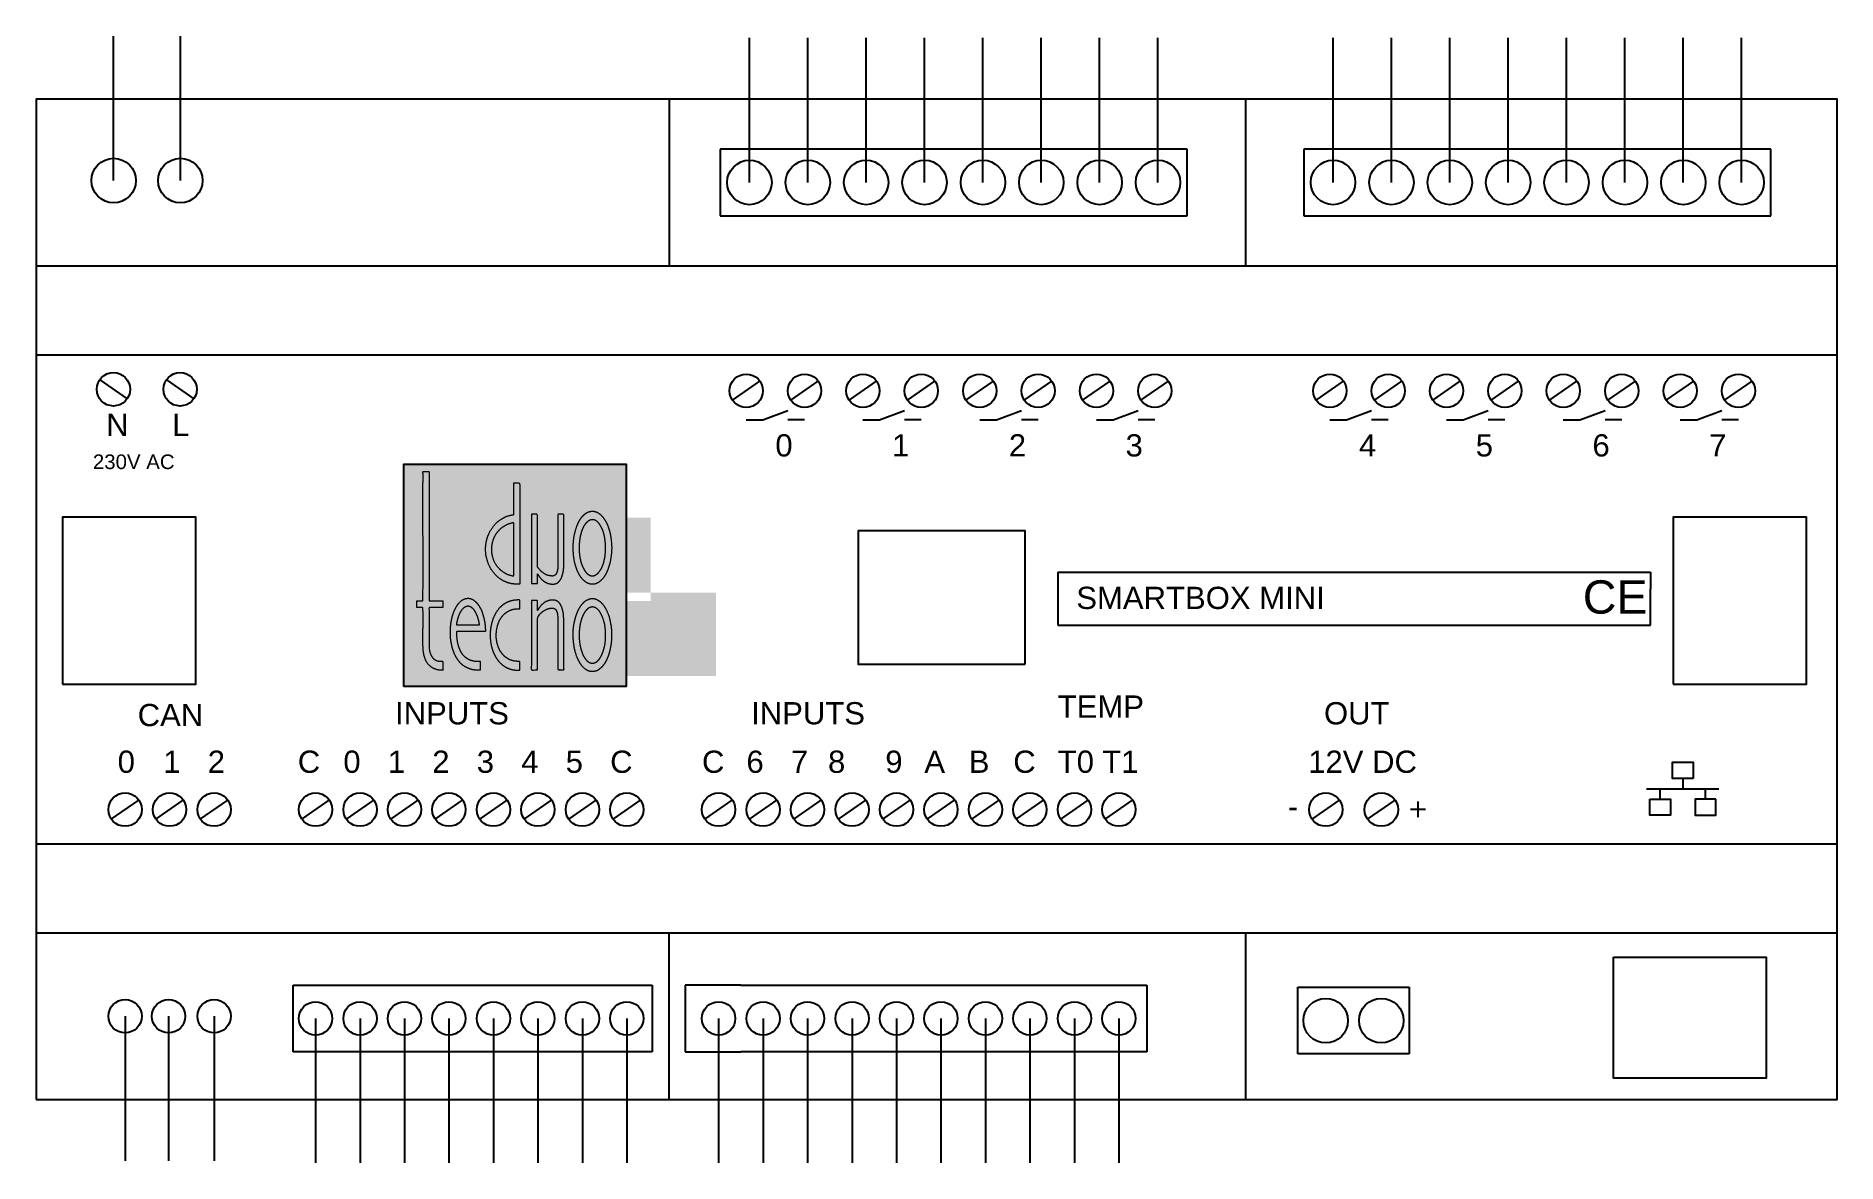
# Model space of a CAD drawing. Header units: centimetres. Extents: x 220.2 to 236.4, y 37 to 47.1.
import ezdxf

# ---------------------------------------------------------------- set-up
doc = ezdxf.new("R2010")
doc.units = ezdxf.units.CM
doc.layers.get('0').update_dxf_attribs({"lineweight": 25})
doc.layers.add('Layer 1', color=7, linetype='Continuous', lineweight=25)
doc.styles.add('Arial', font='arial.ttf')

# ---------------------------------------------------------------- blocks, each defined once
blk = doc.blocks.new('block 2')
at = {"layer": 'Layer 1', "linetype": 'Continuous', "lineweight": 0, "true_color": 0xcccccb}
for points in [[(610.1, -299.1), (610.1, -313), (610.1, -323.3), (610.1, -333.7), (610.1, -344.1), (610.1, -354.5), (610.1, -364.9), (610.1, -375.2), (610.1, -385.6), (610.1, -396), (610.1, -409.8), (611.6, -409.8), (612.7, -409.8), (613.8, -409.8), (614.9, -409.8), (616.1, -409.8), (617.2, -409.8), (618.3, -409.8), (619.4, -409.8), (620.5, -409.8), (622, -409.8), (622, -415.5), (620.5, -415.5), (619.4, -415.5), (618.3, -415.5), (617.2, -415.5), (616.1, -415.5), (614.9, -415.5), (613.8, -415.5), (612.7, -415.5), (611.6, -415.5), (610.1, -415.5), (610.1, -419.5), (610.1, -422.5), (610.1, -425.5), (610.1, -428.5), (610.1, -431.5), (610.1, -434.5), (610.1, -437.5), (610.1, -440.5), (610.1, -443.5), (610.1, -447.5), (610.1, -448.4), (610.2, -449.5), (610.3, -450.6), (610.4, -451.7), (610.7, -452.7), (610.9, -453.8), (611.3, -454.8), (611.6, -455.8), (612.1, -456.8), (612.6, -457.6), (612.8, -458), (613.3, -458.5), (613.8, -459), (614.2, -459.4), (614.8, -459.8), (615.3, -460.1), (615.9, -460.5), (616.5, -460.8), (617.1, -461), (617.6, -461.2), (618.1, -461.3), (618.5, -461.4), (618.9, -461.4), (619.3, -461.4), (619.7, -461.5), (620.1, -461.5), (620.5, -461.5), (620.9, -461.5), (621.3, -461.5), (621.9, -461.5), (621.9, -462.4), (621.9, -463.2), (621.9, -463.9), (621.9, -464.6), (621.9, -465.3), (621.9, -466.1), (621.9, -466.8), (621.9, -467.5), (621.9, -468.2), (621.9, -469.2), (621.2, -469.2), (619.9, -469.1), (618.7, -468.9), (617.5, -468.7), (616.3, -468.4), (615.1, -467.9), (614, -467.5), (612.9, -466.9), (611.8, -466.3), (611.3, -465.8), (610.6, -465.2), (609.9, -464.4), (609.2, -463.5), (608.6, -462.6), (608, -461.7), (607.4, -460.7), (607, -459.7), (606.5, -458.7), (606.2, -457.7), (605.9, -456.8), (605.7, -455.9), (605.5, -454.8), (605.3, -453.6), (605.2, -452.5), (605.1, -451.3), (605, -450.1), (605, -449), (604.9, -447.8), (604.9, -446.6), (604.9, -445.7), (604.9, -441.9), (604.9, -439.1), (604.9, -436.3), (604.9, -433.4), (604.9, -430.6), (604.9, -427.8), (604.9, -424.9), (604.9, -422.1), (604.9, -419.3), (604.9, -415.5), (599.8, -415.5), (599.8, -409.8), (600.4, -409.8), (600.9, -409.8), (601.4, -409.8), (601.9, -409.8), (602.4, -409.8), (602.9, -409.8), (603.3, -409.8), (603.8, -409.8), (604.3, -409.8), (604.9, -409.8), (604.9, -398), (604.9, -389.1), (604.9, -380.3), (604.9, -371.4), (604.9, -362.5), (604.9, -353.6), (604.9, -344.8), (604.9, -335.9), (604.9, -327), (604.9, -315.2), (604.9, -313.2), (604.9, -311.7), (604.9, -310.3), (604.9, -309), (604.9, -307.6), (604.9, -306.3), (604.9, -305), (604.9, -303.7), (604.9, -302.5), (604.9, -301.4), (604.9, -300.4), (604.9, -299.6), (604.9, -299.1), (604.9, -298.6), (604.9, -298.4), (604.9, -298.3), (604.9, -298.5), (604.9, -298.7), (604.9, -298.8), (604.9, -298.9), (604.9, -299.1), (604.9, -299.1), (604.9, -299.2), (604.8, -299.2), (604.8, -299.2), (604.7, -299.1), (604.7, -299.1), (604.8, -299.1), (605, -299.1), (605.1, -299), (605.4, -299), (605.7, -299), (606, -299), (606.4, -299), (606.8, -299.1), (607.2, -299.1), (607.6, -299.1), (608.1, -299.1), (608.5, -299.1), (608.9, -299.1), (609.4, -299.1), (610, -299.1)], [(682.6, -308.9), (682.6, -311.2), (682.6, -314), (682.6, -316.9), (682.6, -319.7), (682.6, -322.5), (682.6, -325.4), (682.6, -328.2), (682.6, -331), (682.6, -333.9), (682.6, -336.1), (681.8, -336.2), (680.4, -336.5), (679, -336.8), (677.7, -337.2), (676.4, -337.7), (675.1, -338.2), (673.8, -338.8), (672.6, -339.5), (671.3, -340.2), (670.7, -340.7), (669.9, -341.2), (668.3, -342.7), (666.9, -344.2), (665.5, -345.8), (664.2, -347.4), (663.1, -349.1), (662.1, -350.9), (661.1, -352.8), (660.3, -354.8), (660, -355.6), (659.7, -356.6), (659.3, -358.4), (659, -360.1), (658.8, -361.8), (658.6, -363.4), (658.5, -365.1), (658.5, -366.7), (658.6, -368.3), (658.7, -369.8), (658.9, -371.4), (659.3, -372.9), (659.7, -374.5), (660.1, -376), (660.7, -377.6), (661.4, -379.2), (662.1, -380.8), (663, -382.4), (663.5, -383.3), (664.1, -384.1), (664.5, -384.6), (665, -385.2), (665.5, -385.9), (666, -386.5), (666.6, -387.1), (667.2, -387.8), (667.8, -388.5), (668.5, -389.2), (669.2, -389.9), (670.1, -390.6), (671.1, -391.2), (672.2, -391.9), (673.4, -392.5), (674.7, -393.2), (676.1, -393.8), (677.7, -394.4), (678.7, -394.7), (679.4, -394.9), (680.3, -395), (681.3, -395.2), (682.2, -395.3), (683.2, -395.4), (684.1, -395.4), (685.1, -395.4), (686, -395.4), (687, -395.4), (687.7, -395.4), (687.7, -388.2), (687.7, -379.2), (687.7, -370.2), (687.7, -361.2), (687.7, -352.2), (687.7, -343.2), (687.7, -334.2), (687.7, -325.2), (687.7, -316.2), (687.7, -309), (687.3, -308.9), (686.8, -308.9), (686.2, -308.9), (685.7, -308.9), (685.2, -308.9), (684.6, -308.9), (684.1, -308.9), (683.6, -308.9), (683, -308.9)], [(697.8, -335.8), (702.8, -335.8), (702.8, -339.5), (702.8, -344.1), (702.8, -348.8), (702.8, -353.4), (702.8, -358), (702.8, -362.6), (702.8, -367.2), (702.8, -371.9), (702.8, -376.5), (702.8, -380.2), (702.8, -380.4), (702.9, -380.6), (703, -380.8), (703.1, -381), (703.2, -381.2), (703.3, -381.4), (703.4, -381.6), (703.6, -381.8), (703.7, -382), (703.8, -382.1), (704.2, -382.6), (704.5, -382.9), (704.8, -383.3), (705.2, -383.7), (705.5, -384), (705.9, -384.4), (706.3, -384.8), (706.7, -385.2), (707.2, -385.6), (707.7, -386.1), (708.3, -386.4), (708.9, -386.8), (709.6, -387.2), (710.4, -387.5), (711.3, -387.8), (712.3, -388.1), (713.3, -388.4), (713.9, -388.4), (714.2, -388.5), (714.6, -388.5), (715, -388.5), (715.4, -388.5), (715.7, -388.5), (716.1, -388.5), (716.5, -388.4), (716.9, -388.3), (717.2, -388.2), (717.5, -388), (717.8, -387.9), (718.1, -387.5), (718.4, -387.2), (718.6, -386.9), (718.8, -386.5), (719, -386.2), (719.2, -385.8), (719.4, -385.4), (719.5, -385), (719.6, -384.7), (719.8, -384.1), (719.9, -383.5), (720, -382.8), (720, -382.2), (720.1, -381.6), (720.1, -381.1), (720.2, -380.6), (720.2, -380.1), (720.2, -379.7), (720.2, -379.3), (720.2, -378.8), (720.2, -378.4), (720.2, -378), (720.2, -377.6), (720.2, -377.1), (720.2, -376.7), (720.2, -376.3), (720.2, -375.7), (720.2, -372.4), (720.2, -368.2), (720.2, -364.1), (720.2, -359.9), (720.2, -355.8), (720.2, -351.6), (720.2, -347.5), (720.2, -343.3), (720.2, -339.2), (720.2, -335.8), (720.6, -335.8), (721.1, -335.8), (721.7, -335.8), (722.2, -335.8), (722.7, -335.8), (723.2, -335.8), (723.8, -335.8), (724.3, -335.8), (724.8, -335.8), (725.3, -335.8), (725.3, -339.3), (725.3, -343.6), (725.3, -347.9), (725.3, -352.3), (725.3, -356.6), (725.3, -360.9), (725.3, -365.2), (725.3, -369.6), (725.3, -373.9), (725.3, -377.3), (725.3, -378.1), (725.3, -379.4), (725.2, -380.7), (725.1, -382), (725, -383.3), (724.8, -384.6), (724.6, -385.8), (724.3, -387.1), (724, -388.4), (723.7, -389.1), (723.6, -389.5), (723.3, -390.2), (722.9, -390.9), (722.5, -391.6), (722, -392.3), (721.5, -392.9), (721, -393.5), (720.4, -394), (719.8, -394.5), (719.3, -394.7), (719, -394.9), (718.7, -395), (718.4, -395.1), (718.1, -395.2), (717.7, -395.2), (717.4, -395.3), (717, -395.4), (716.7, -395.4), (716.3, -395.5), (715.9, -395.5), (715.4, -395.5), (714.9, -395.5), (714.4, -395.4), (713.9, -395.3), (713.3, -395.2), (712.7, -395.1), (712, -394.9), (711.6, -394.8), (711, -394.5), (710.6, -394.3), (710.2, -394.1), (709.7, -393.8), (709.3, -393.6), (708.8, -393.3), (708.3, -393), (707.9, -392.6), (707.4, -392.3), (706.9, -391.9), (706.4, -391.4), (705.8, -390.8), (705.3, -390.2), (704.8, -389.6), (704.2, -388.8), (703.7, -388), (703.1, -387.1), (702.9, -386.6), (702.8, -387.3), (702.8, -388.2), (702.8, -389), (702.8, -389.9), (702.8, -390.8), (702.8, -391.6), (702.8, -392.5), (702.8, -393.4), (702.8, -394.3), (702.8, -395), (702.4, -395), (701.9, -395), (701.4, -395), (700.8, -395), (700.3, -395), (699.8, -395), (699.2, -395), (698.7, -395), (698.2, -395), (697.7, -395), (697.7, -390), (697.7, -386.4), (697.7, -382.9), (697.7, -379.6), (697.7, -376.5), (697.7, -373.5), (697.7, -370.7), (697.7, -368.1), (697.7, -365.7), (697.7, -363.2), (697.7, -360.7), (697.7, -358.2), (697.7, -355.5), (697.7, -352.8), (697.7, -350), (697.7, -347.2), (697.7, -344.2), (697.7, -341.5), (697.8, -339.2), (697.8, -337.3), (697.8, -335.8), (697.8, -334.8), (697.8, -334.2), (697.8, -334.1), (697.8, -334.4), (697.8, -334.9), (697.8, -335.3), (697.8, -335.6), (697.8, -335.8), (697.8, -336), (697.8, -336.1), (697.8, -336.1), (697.8, -336.1), (697.8, -336), (697.8, -335.9), (697.8, -335.9), (697.8, -335.8), (697.8, -335.8), (697.8, -335.8), (697.8, -335.8)], [(765.2, -353.3), (764.9, -352.2), (764.6, -350.9), (764.2, -349.6), (763.8, -348.3), (763.4, -347), (762.9, -345.8), (762.4, -344.5), (761.9, -343.3), (761.3, -342), (760.7, -341.1), (760.4, -340.6), (759.9, -339.7), (759.2, -338.8), (758.6, -338), (757.8, -337.2), (757.1, -336.5), (756.3, -335.8), (755.5, -335.1), (754.6, -334.5), (754.1, -334.2), (753.6, -334), (753, -333.8), (752.4, -333.6), (751.8, -333.4), (751.2, -333.3), (750.6, -333.2), (750, -333.2), (749.4, -333.2), (748.7, -333.2), (748.2, -333.3), (747.8, -333.3), (747, -333.6), (746.3, -333.9), (745.6, -334.2), (744.9, -334.6), (744.3, -335), (743.6, -335.4), (743, -335.9), (742.4, -336.4), (742.1, -336.7), (741.5, -337.3), (740.9, -338.1), (740.3, -338.9), (739.8, -339.7), (739.2, -340.5), (738.7, -341.4), (738.2, -342.2), (737.8, -343.1), (737.3, -344), (737, -344.7), (736.5, -345.8), (736.2, -346.7), (735.9, -347.6), (735.6, -348.6), (735.4, -349.6), (735.1, -350.6), (734.8, -351.7), (734.5, -352.8), (734.2, -354), (734, -355.3), (733.8, -356.6), (733.6, -358.1), (733.5, -359.7), (733.4, -361.4), (733.3, -363.3), (733.3, -365.2), (733.4, -367.3), (733.5, -368.5), (733.5, -369.7), (733.7, -371.3), (734, -372.8), (734.2, -374.4), (734.5, -375.9), (734.9, -377.5), (735.3, -379), (735.7, -380.5), (736.2, -382), (736.6, -383.2), (736.9, -383.9), (737.4, -384.9), (737.8, -385.8), (738.3, -386.7), (738.8, -387.6), (739.4, -388.5), (740, -389.4), (740.6, -390.3), (741.2, -391.1), (741.8, -391.7), (742.1, -392.1), (742.7, -392.6), (743.3, -393.1), (744, -393.6), (744.7, -394.1), (745.4, -394.5), (746.1, -394.8), (746.9, -395.1), (747.7, -395.4), (748.1, -395.5), (748.6, -395.6), (749.4, -395.6), (750.2, -395.6), (750.9, -395.5), (751.7, -395.4), (752.4, -395.2), (753.1, -395), (753.9, -394.7), (754.6, -394.3), (754.9, -394.1), (755.4, -393.8), (756.1, -393.2), (756.8, -392.6), (757.5, -391.9), (758.1, -391.3), (758.7, -390.6), (759.3, -389.9), (759.8, -389.1), (760.3, -388.3), (760.6, -387.9), (761.2, -387), (761.7, -385.8), (762.2, -384.6), (762.7, -383.5), (763.2, -382.3), (763.6, -381), (764.1, -379.8), (764.4, -378.6), (764.8, -377.3), (765, -376.3), (765.3, -374.9), (765.6, -372.4), (765.9, -369.8), (766.1, -367.3), (766.1, -364.8), (766.1, -362.3), (766, -359.8), (765.8, -357.2), (765.4, -354.7)], [(641.8, -458.4), (641.2, -458), (640.3, -457.2), (639.5, -456.3), (638.7, -455.4), (638, -454.4), (637.4, -453.4), (636.8, -452.4), (636.2, -451.3), (635.8, -450.2), (635.5, -449.6), (635.2, -448.8), (634.9, -447.3), (634.5, -445.9), (634.2, -444.4), (634, -442.9), (633.8, -441.4), (633.6, -439.9), (633.5, -438.4), (633.5, -436.9), (633.5, -436.1), (635.6, -436.1), (638.2, -436.1), (640.7, -436.1), (643.3, -436.1), (645.9, -436.1), (648.5, -436.1), (651.1, -436.1), (653.7, -436.1), (656.3, -436.1), (658.3, -436.1), (658.3, -434.8), (658.2, -433.3), (658.1, -431.7), (657.9, -430.2), (657.7, -428.6), (657.5, -427.1), (657.2, -425.6), (656.9, -424.1), (656.5, -422.6), (656.1, -421.4), (655.9, -420.6), (655.4, -419.4), (654.9, -418.2), (654.4, -417), (653.7, -415.8), (653.1, -414.7), (652.4, -413.6), (651.6, -412.5), (650.8, -411.4), (650.3, -410.9), (650, -410.5), (649.3, -410), (648.7, -409.5), (648, -409), (647.3, -408.7), (646.5, -408.3), (645.8, -408), (645, -407.8), (644.2, -407.6), (643.7, -407.6), (643.3, -407.6), (642.6, -407.7), (641.8, -407.8), (641.1, -408), (640.5, -408.2), (639.8, -408.5), (639.1, -408.8), (638.5, -409.2), (637.9, -409.6), (637.6, -409.8), (637.1, -410.3), (636.5, -410.8), (636, -411.4), (635.4, -412.1), (634.9, -412.7), (634.5, -413.3), (634, -414), (633.6, -414.7), (633.1, -415.4), (632.9, -415.9), (632.4, -416.9), (631.9, -418), (631.4, -419.2), (631, -420.4), (630.6, -421.6), (630.2, -422.8), (629.9, -424.1), (629.6, -425.3), (629.3, -426.5), (629.1, -427.5), (628.9, -428.7), (628.8, -430.1), (628.6, -431.5), (628.5, -433), (628.5, -434.4), (628.4, -435.8), (628.4, -437.3), (628.4, -438.7), (628.4, -440.2), (628.5, -441.3), (628.6, -442.2), (628.7, -442.9), (628.8, -443.7), (628.9, -444.4), (629, -445.2), (629.2, -446), (629.3, -446.9), (629.4, -447.7), (629.6, -448.6), (629.8, -449.6), (630.1, -450.6), (630.4, -451.7), (630.9, -452.8), (631.4, -454), (631.9, -455.3), (632.6, -456.7), (633.3, -458.1), (633.8, -458.9), (634.2, -459.5), (634.9, -460.5), (635.7, -461.5), (636.6, -462.5), (637.5, -463.4), (638.4, -464.2), (639.4, -465), (640.5, -465.8), (641.6, -466.5), (642.2, -466.8), (642.9, -467.2), (644.1, -467.6), (645.4, -468), (646.6, -468.4), (647.9, -468.6), (649.2, -468.9), (650.5, -469), (651.8, -469.1), (653.1, -469.1), (653.8, -469.1), (653.8, -468.4), (653.8, -467.6), (653.8, -466.9), (653.8, -466.1), (653.8, -465.3), (653.8, -464.5), (653.8, -463.7), (653.8, -462.9), (653.8, -462.1), (653.8, -461.5), (653.2, -461.5), (652.7, -461.5), (652.2, -461.5), (651.7, -461.5), (651.1, -461.5), (650.5, -461.5), (649.9, -461.4), (649.3, -461.4), (648.7, -461.3), (648, -461.2), (647.3, -461.1), (646.6, -460.9), (645.8, -460.6), (645, -460.2), (644.1, -459.8), (643.2, -459.4), (642.3, -458.8)], [(673.9, -412.8), (674.5, -412.4), (675, -412.1), (675.5, -411.8), (676.1, -411.6), (676.6, -411.3), (677.2, -411), (677.8, -410.7), (678.5, -410.4), (679.1, -410.1), (679.9, -409.9), (680.7, -409.6), (681.5, -409.5), (682.5, -409.3), (683.5, -409.2), (684.6, -409.1), (685.8, -409.1), (687.1, -409.1), (687.8, -409.1), (687.8, -409.7), (687.8, -410.5), (687.8, -411.3), (687.8, -412.1), (687.8, -412.9), (687.8, -413.7), (687.8, -414.5), (687.8, -415.3), (687.8, -416), (687.8, -416.7), (687.2, -416.6), (686.1, -416.6), (685, -416.7), (684, -416.8), (682.9, -417), (681.9, -417.2), (680.9, -417.4), (679.9, -417.8), (678.9, -418.1), (678.3, -418.4), (677.8, -418.7), (677.4, -419), (676.9, -419.2), (676.5, -419.5), (676.1, -419.8), (675.7, -420.2), (675.2, -420.5), (674.7, -420.9), (674.3, -421.3), (673.8, -421.7), (673.3, -422.2), (672.8, -422.8), (672.3, -423.4), (671.8, -424.1), (671.3, -424.9), (670.8, -425.8), (670.3, -426.7), (670.1, -427.2), (669.7, -428.1), (669.4, -428.8), (669.2, -429.5), (668.9, -430.2), (668.7, -431), (668.5, -431.9), (668.3, -432.7), (668, -433.6), (667.8, -434.5), (667.6, -435.5), (667.5, -436.6), (667.5, -437.8), (667.5, -439), (667.5, -440.3), (667.7, -441.8), (667.8, -443.3), (668.1, -444.9), (668.3, -445.8), (668.5, -446.6), (668.9, -447.9), (669.4, -449.3), (670, -450.5), (670.6, -451.8), (671.3, -453), (672, -454.1), (672.9, -455.3), (673.7, -456.4), (674.3, -456.9), (674.7, -457.3), (675.6, -457.9), (676.4, -458.5), (677.2, -459.1), (678.1, -459.6), (679, -460), (680, -460.4), (680.9, -460.7), (681.9, -461), (682.5, -461.2), (682.9, -461.3), (683.5, -461.3), (684, -461.4), (684.6, -461.4), (685.1, -461.5), (685.7, -461.5), (686.2, -461.5), (686.8, -461.5), (687.3, -461.5), (687.8, -461.5), (687.8, -469), (687, -469.1), (685.6, -469.1), (684.2, -469), (682.8, -468.8), (681.5, -468.5), (680.1, -468.2), (678.8, -467.8), (677.5, -467.3), (676.3, -466.8), (675.6, -466.4), (674.9, -466), (673.8, -465.2), (672.8, -464.5), (671.9, -463.7), (671, -462.9), (670.3, -462.1), (669.6, -461.3), (668.9, -460.5), (668.4, -459.8), (667.8, -459), (667.4, -458.1), (666.9, -457.3), (666.4, -456.5), (666, -455.7), (665.6, -454.8), (665.2, -454), (664.8, -453.1), (664.6, -452.4), (664.3, -451.4), (663.9, -450.2), (663.6, -449), (663.3, -447.7), (663.1, -446.5), (662.9, -445.2), (662.7, -444), (662.6, -442.7), (662.4, -441.5), (662.4, -440.2), (662.3, -438.8), (662.4, -437.4), (662.5, -435.9), (662.7, -434.4), (662.9, -432.8), (663.2, -431.1), (663.5, -429.4), (663.8, -428.4), (664, -427.7), (664.4, -426.4), (664.8, -425.2), (665.2, -424.1), (665.7, -423), (666.1, -422.1), (666.5, -421.2), (667, -420.4), (667.4, -419.8), (667.9, -419.1), (668.3, -418.5), (668.7, -418), (669.1, -417.5), (669.4, -417.1), (669.7, -416.7), (670, -416.3), (670.3, -416), (670.6, -415.7), (670.9, -415.4), (671.2, -415.1), (671.5, -414.8), (671.9, -414.4), (672.3, -414.1), (672.7, -413.8), (673.2, -413.4), (673.6, -413.1), (673.9, -412.8), (674.2, -412.6), (674.4, -412.5), (674.5, -412.4), (674.5, -412.4), (674.5, -412.4), (674.3, -412.5), (674.2, -412.6), (674.1, -412.7), (674, -412.8), (673.9, -412.8), (673.9, -412.9), (673.8, -412.9), (673.8, -412.9), (673.9, -412.9), (673.9, -412.9), (673.9, -412.8), (673.9, -412.8), (673.9, -412.8), (673.9, -412.8), (673.9, -412.8), (673.9, -412.8)], [(709.8, -410.6), (710.2, -410.4), (711.1, -410), (711.9, -409.7), (712.8, -409.5), (713.7, -409.3), (714.6, -409.2), (715.5, -409.1), (716.4, -409.1), (717.3, -409.2), (717.8, -409.3), (718.2, -409.4), (718.4, -409.5), (718.7, -409.6), (719, -409.7), (719.3, -409.9), (719.6, -410), (719.9, -410.2), (720.2, -410.4), (720.5, -410.6), (720.8, -410.8), (721.1, -411.1), (721.4, -411.4), (721.7, -411.8), (722, -412.2), (722.3, -412.7), (722.6, -413.2), (722.9, -413.7), (723.1, -414), (723.4, -414.7), (723.8, -415.9), (724.2, -417.1), (724.5, -418.4), (724.7, -419.6), (724.9, -420.9), (725.1, -422.1), (725.2, -423.4), (725.3, -424.7), (725.3, -425.4), (725.3, -429), (725.3, -433.5), (725.3, -438), (725.3, -442.5), (725.3, -447.1), (725.3, -451.6), (725.3, -456.1), (725.3, -460.6), (725.3, -465.1), (725.3, -468.7), (724.8, -468.7), (724.3, -468.7), (723.8, -468.7), (723.2, -468.7), (722.7, -468.7), (722.2, -468.7), (721.7, -468.7), (721.1, -468.7), (720.6, -468.7), (720.2, -468.7), (720.2, -465), (720.2, -460.3), (720.2, -455.7), (720.2, -451), (720.2, -446.4), (720.2, -441.7), (720.2, -437), (720.2, -432.4), (720.2, -427.7), (720.2, -424), (720.1, -423.5), (720.1, -422.9), (720, -422.3), (720, -421.7), (719.9, -421), (719.7, -420.4), (719.6, -419.8), (719.4, -419.3), (719.2, -418.7), (719, -418.2), (718.9, -417.9), (718.6, -417.6), (718.4, -417.3), (718.1, -417.1), (717.8, -416.8), (717.5, -416.6), (717.2, -416.4), (716.8, -416.2), (716.5, -416.1), (716.1, -416), (715.6, -416), (715.1, -416), (714.5, -416.1), (713.9, -416.2), (713.3, -416.2), (712.7, -416.4), (712.1, -416.5), (711.6, -416.7), (711, -416.8), (710.6, -417), (710, -417.2), (709.1, -417.8), (708.3, -418.3), (707.4, -418.9), (706.6, -419.5), (705.9, -420.2), (705.2, -420.9), (704.5, -421.7), (703.8, -422.4), (703.5, -422.9), (703.4, -423), (703.3, -423.2), (703.2, -423.3), (703.1, -423.5), (703, -423.6), (703, -423.8), (702.9, -423.9), (702.9, -424.1), (702.8, -424.2), (702.8, -424.4), (702.8, -468.7), (697.7, -468.7), (697.7, -409.6), (698.2, -409.6), (698.7, -409.6), (699.2, -409.6), (699.8, -409.6), (700.3, -409.6), (700.8, -409.6), (701.4, -409.6), (701.9, -409.6), (702.4, -409.6), (702.8, -409.6), (702.8, -410.3), (702.8, -411.2), (702.8, -412), (702.8, -412.9), (702.8, -413.8), (702.8, -414.7), (702.8, -415.5), (702.8, -416.4), (702.8, -417.3), (702.9, -418), (703.2, -417.4), (703.6, -416.8), (704, -416.1), (704.4, -415.6), (704.8, -415), (705.1, -414.6), (705.5, -414.1), (705.9, -413.7), (706.2, -413.4), (706.5, -413.1), (706.9, -412.7), (707.2, -412.5), (707.5, -412.2), (707.9, -411.9), (708.2, -411.7), (708.6, -411.4), (708.9, -411.2), (709.2, -411), (709.5, -410.8), (709.7, -410.7), (709.9, -410.6), (710, -410.5), (710, -410.5), (710, -410.5), (710, -410.5), (709.9, -410.5), (709.8, -410.6), (709.8, -410.6), (709.8, -410.6), (709.7, -410.7), (709.7, -410.7), (709.7, -410.7), (709.7, -410.7), (709.7, -410.7), (709.7, -410.7), (709.8, -410.6), (709.8, -410.6), (709.8, -410.6), (709.8, -410.6), (709.8, -410.6)], [(765.7, -431.2), (765.6, -430.3), (765.3, -428.6), (764.9, -426.9), (764.5, -425.2), (764, -423.6), (763.5, -421.9), (762.9, -420.3), (762.2, -418.7), (761.5, -417.1), (761, -416.3), (760.7, -415.8), (760.2, -414.9), (759.6, -414), (759, -413.2), (758.3, -412.4), (757.6, -411.6), (756.8, -410.9), (756.1, -410.2), (755.2, -409.6), (754.7, -409.3), (754.3, -409), (753.6, -408.7), (752.9, -408.4), (752.1, -408.2), (751.4, -408), (750.6, -407.9), (749.8, -407.8), (749, -407.8), (748.3, -407.9), (747.8, -408), (747.3, -408.1), (746.5, -408.5), (745.6, -408.9), (744.9, -409.3), (744.1, -409.8), (743.4, -410.3), (742.7, -410.9), (742, -411.5), (741.4, -412.2), (741.1, -412.5), (740.5, -413.2), (739.9, -414.1), (739.3, -415), (738.8, -416), (738.2, -416.9), (737.7, -417.9), (737.3, -418.9), (736.8, -419.8), (736.4, -420.8), (736.1, -421.7), (735.7, -422.7), (735.1, -425.1), (734.6, -427.5), (734.1, -429.9), (733.8, -432.4), (733.6, -434.8), (733.4, -437.2), (733.4, -439.7), (733.4, -442.2), (733.5, -443.3), (733.6, -444.3), (733.8, -446.1), (734, -447.8), (734.3, -449.6), (734.7, -451.3), (735.1, -453), (735.6, -454.7), (736.1, -456.4), (736.7, -458.1), (737.1, -459.1), (737.4, -459.7), (737.9, -460.7), (738.4, -461.7), (739, -462.7), (739.6, -463.6), (740.3, -464.5), (741, -465.4), (741.7, -466.3), (742.5, -467.1), (743, -467.6), (743.3, -467.9), (744, -468.4), (744.7, -468.8), (745.4, -469.2), (746.2, -469.5), (746.9, -469.8), (747.7, -470), (748.5, -470.2), (749.3, -470.3), (749.8, -470.3), (750.3, -470.3), (751.1, -470.2), (751.9, -470), (752.7, -469.8), (753.5, -469.5), (754.2, -469.1), (754.9, -468.7), (755.6, -468.3), (756.3, -467.8), (756.6, -467.5), (757.1, -467.1), (757.7, -466.4), (758.3, -465.8), (758.8, -465.1), (759.3, -464.4), (759.8, -463.7), (760.3, -463), (760.8, -462.3), (761.2, -461.5), (761.5, -460.9), (762, -460), (762.5, -458.8), (763, -457.7), (763.4, -456.5), (763.8, -455.3), (764.2, -454), (764.5, -452.8), (764.8, -451.6), (765.1, -450.3), (765.3, -449.4), (765.5, -448.2), (765.8, -446.3), (765.9, -444.3), (766.1, -442.3), (766.2, -440.3), (766.2, -438.3), (766.1, -436.3), (766, -434.3), (765.9, -432.4)]]:
    blk.add_hatch(color=254, dxfattribs=at).paths.add_polyline_path(points)
at = {"layer": 'Layer 1', "lineweight": 5}
for points, knots in [([(610.1, -299.1), (610.1, -326.8), (610.1, -382.2), (610.1, -409.8), (613.1, -409.8), (619, -409.8), (622, -409.8), (622, -412.7), (622, -415.5), (619, -415.5), (613.1, -415.5), (610.1, -415.5), (610.1, -423.5), (610.1, -439.5), (610.1, -447.5), (610.1, -448.2), (610.2, -450.1), (610.5, -452.8), (611.3, -455.3), (612.2, -457), (612.6, -457.6), (613.4, -458.9), (616, -460.8), (617.6, -461.2), (618.6, -461.5), (620.8, -461.5), (621.9, -461.5), (621.9, -463.4), (621.9, -467.3), (621.9, -469.2), (621.2, -469.2), (619, -469.1), (616.2, -468.5), (613.6, -467.4), (611.8, -466.3), (611.3, -465.8), (610.2, -465), (607.7, -461.8), (606.3, -458.1), (605.9, -456.8), (605.6, -455.5), (605, -451.3), (604.9, -447.1), (604.9, -445.7), (604.9, -438.2), (605, -423), (604.9, -415.5), (602.4, -415.5), (599.8, -415.5), (599.8, -412.7), (599.8, -409.8), (601.1, -409.8), (603.7, -409.8), (604.9, -409.8), (605, -386.2), (604.9, -338.9), (604.9, -315.2), (604.9, -311.2), (605, -303.1), (604.9, -299.1), (604.9, -299.1), (605, -299.1), (606.2, -299.1), (608.7, -299.1), (610, -299.1)], [0, 0, 0, 0.147439, 0.294877, 0.294877, 0.310672, 0.326467, 0.326467, 0.341439, 0.341439, 0.357233, 0.373028, 0.373028, 0.415702, 0.458377, 0.458377, 0.461812, 0.465248, 0.468684, 0.472119, 0.475555, 0.475555, 0.483573, 0.491591, 0.491591, 0.496916, 0.502241, 0.502241, 0.511716, 0.521191, 0.521191, 0.524659, 0.528127, 0.531596, 0.535064, 0.538532, 0.538532, 0.545187, 0.551842, 0.558498, 0.558498, 0.565657, 0.572816, 0.579975, 0.579975, 0.618754, 0.657534, 0.657534, 0.67072, 0.67072, 0.685292, 0.685292, 0.691915, 0.698539, 0.698539, 0.821647, 0.944755, 0.944755, 0.965777, 0.986799, 0.986799, 0.986969, 0.986969, 0.993485, 1, 1, 1]), ([(682.6, -308.9), (682.6, -315.7), (682.6, -329.3), (682.6, -336.1), (681, -336.3), (676.2, -337.4), (672, -339.8), (670.7, -340.7), (669.7, -341.4), (667.1, -343.7), (664.1, -347.3), (661.7, -351.3), (660.4, -354.5), (660, -355.6), (659.5, -357.3), (658.4, -362.6), (658.5, -369.8), (660.2, -376.8), (662.5, -381.7), (663.5, -383.3), (664.2, -384.3), (666.4, -387.1), (669.9, -390.4), (674, -393), (677.5, -394.3), (678.7, -394.7), (680.9, -395.3), (685.5, -395.5), (687.7, -395.4), (687.7, -373.8), (687.7, -330.6), (687.7, -309), (686.5, -308.9), (683.9, -308.9), (682.6, -308.9)], [0, 0, 0, 0.075629, 0.151258, 0.151258, 0.169319, 0.18738, 0.205442, 0.205442, 0.218796, 0.232151, 0.245506, 0.25886, 0.272215, 0.272215, 0.293012, 0.313808, 0.334605, 0.355401, 0.376198, 0.376198, 0.389814, 0.40343, 0.417046, 0.430662, 0.444278, 0.444278, 0.469505, 0.494732, 0.494732, 0.733125, 0.971518, 0.971518, 0.985759, 1, 1, 1]), ([(697.8, -335.8), (700.3, -335.8), (702.8, -335.8), (702.9, -346.9), (702.8, -369.1), (702.8, -380.2), (702.8, -380.5), (703.1, -381.2), (703.7, -381.9), (703.8, -382.1), (704.3, -382.7), (705.8, -384.4), (708.2, -386.3), (710.9, -387.8), (713.1, -388.3), (713.9, -388.4), (714.4, -388.5), (715.8, -388.6), (717.1, -388.3), (717.5, -388), (717.9, -387.8), (719, -386.6), (719.5, -385.2), (719.6, -384.7), (719.8, -384.1), (720.1, -382.5), (720.2, -380.2), (720.2, -378), (720.2, -376.3), (720.2, -375.7), (720.2, -365.8), (720.1, -345.8), (720.2, -335.8), (721.5, -335.8), (724, -335.8), (725.3, -335.8), (725.3, -346.2), (725.3, -367), (725.3, -377.3), (725.3, -378.8), (725.2, -383.3), (724.2, -387.7), (723.7, -389.1), (723.6, -389.5), (723, -390.7), (722.1, -392.3), (720.9, -393.7), (719.8, -394.5), (719.3, -394.7), (718.9, -394.9), (717.5, -395.4), (715.5, -395.5), (713.5, -395.3), (712.1, -394.9), (711.6, -394.8), (710.9, -394.5), (708.8, -393.4), (706.4, -391.5), (704.4, -389.2), (703.2, -387.2), (702.9, -386.6), (702.8, -388.7), (702.8, -392.9), (702.8, -395), (701.6, -395), (699, -395), (697.7, -395), (697.7, -380.2), (697.7, -350.6), (697.8, -335.8)], [0, 0, 0, 0.019573, 0.019573, 0.104935, 0.190297, 0.190297, 0.192508, 0.19472, 0.196931, 0.196931, 0.203053, 0.209174, 0.215296, 0.221417, 0.227539, 0.227539, 0.231043, 0.234547, 0.238051, 0.238051, 0.241971, 0.245892, 0.249812, 0.249812, 0.254276, 0.258741, 0.263205, 0.26767, 0.272134, 0.272134, 0.351286, 0.430438, 0.430438, 0.440546, 0.450654, 0.450654, 0.533054, 0.615455, 0.615455, 0.627199, 0.638943, 0.650688, 0.650688, 0.654187, 0.657686, 0.661185, 0.664684, 0.668183, 0.668183, 0.671831, 0.675479, 0.679127, 0.682775, 0.686423, 0.686423, 0.692351, 0.698279, 0.704207, 0.710135, 0.716063, 0.716063, 0.732606, 0.749149, 0.749149, 0.759178, 0.769207, 0.769207, 0.884603, 1, 1, 1]), ([(765.2, -353.3), (764.5, -350.1), (762.4, -343.9), (760.7, -341.1), (760.1, -340.1), (758, -337.1), (755.2, -334.8), (754.1, -334.2), (752.8, -333.5), (749.7, -333), (748.2, -333.3), (747.3, -333.4), (744.8, -334.4), (742.7, -336.1), (742.1, -336.7), (740.4, -338.5), (737.9, -342.5), (737, -344.7), (736.4, -346.1), (735, -350.4), (733.8, -356.4), (733.3, -362.4), (733.4, -367), (733.5, -368.5), (733.7, -372.2), (735.2, -379.6), (736.6, -383.2), (737.5, -385.5), (740, -389.9), (741.8, -391.7), (742.4, -392.4), (744.6, -394.2), (747.2, -395.3), (748.1, -395.5), (749, -395.7), (751.7, -395.6), (754.2, -394.6), (754.9, -394.1), (755.8, -393.5), (758.2, -391.4), (760.1, -388.8), (760.6, -387.9), (762.2, -385.2), (764.3, -379.3), (765, -376.3), (765.6, -373.5), (766.5, -364.8), (765.7, -356.1), (765.2, -353.3)], [0, 0, 0, 0.051126, 0.102253, 0.102253, 0.120905, 0.139558, 0.15821, 0.15821, 0.180847, 0.203485, 0.203485, 0.217074, 0.230662, 0.244251, 0.244251, 0.281276, 0.318301, 0.318301, 0.342204, 0.366107, 0.39001, 0.413914, 0.437817, 0.437817, 0.49714, 0.556464, 0.556464, 0.595409, 0.634355, 0.634355, 0.648495, 0.662635, 0.676775, 0.676775, 0.690044, 0.703313, 0.716582, 0.716582, 0.732907, 0.749231, 0.765555, 0.765555, 0.81429, 0.863024, 0.863024, 0.908683, 0.954341, 1, 1, 1]), ([(682.6, -388.5), (681, -388.3), (676.5, -387), (672.6, -384.5), (671.4, -383.5), (670.5, -382.7), (667.9, -379.9), (665.4, -375.7), (663.9, -371), (663.5, -367.3), (663.5, -366.1), (663.4, -365), (663.7, -361.7), (664.8, -357.4), (666.7, -353.4), (668.8, -350.7), (669.5, -349.9), (670.1, -349.2), (672.2, -347.3), (675.4, -345.2), (678.8, -343.8), (681.6, -343.2), (682.6, -343), (682.6, -351.6), (682.6, -368.8), (682.6, -377.3), (682.6, -380.1), (682.6, -385.7), (682.6, -388.5)], [0, 0, 0, 0.035112, 0.070224, 0.105336, 0.105336, 0.134143, 0.16295, 0.191756, 0.220563, 0.24937, 0.24937, 0.275331, 0.301292, 0.327253, 0.353214, 0.379175, 0.379175, 0.400672, 0.422169, 0.443666, 0.465163, 0.48666, 0.48666, 0.680286, 0.873912, 0.873912, 0.936956, 1, 1, 1]), ([(760.6, -371.8), (760.3, -373.4), (759.3, -378), (757.3, -382.4), (756.5, -383.7), (756.2, -384.1), (755.4, -385.2), (754.1, -386.6), (752.6, -387.7), (751.3, -388.2), (750.8, -388.3), (750.2, -388.5), (748.2, -388.3), (746.5, -387.4), (746, -387), (745.2, -386.5), (743.4, -384.4), (742, -381.9), (741.7, -381.1), (740.3, -378.2), (738.9, -372), (738.6, -368.9), (738.3, -365.3), (738.7, -358.1), (739.4, -354.6), (739.7, -353.3), (740.8, -349.4), (742.5, -345.8), (743.3, -344.7), (743.5, -344.4), (744.3, -343.3), (745.5, -342.1), (747, -341.1), (748.2, -340.6), (748.7, -340.5), (749.3, -340.4), (751.1, -340.4), (752.7, -341.2), (753.2, -341.5), (754, -342), (755.9, -344.1), (757.3, -346.5), (757.7, -347.3), (759, -349.9), (760.4, -355.6), (760.7, -358.4), (761.1, -361.8), (761, -368.5), (760.6, -371.8)], [0, 0, 0, 0.033185, 0.06637, 0.099555, 0.099555, 0.108857, 0.118158, 0.127459, 0.136761, 0.146062, 0.146062, 0.158889, 0.171717, 0.184545, 0.184545, 0.203501, 0.222457, 0.241413, 0.241413, 0.307527, 0.37364, 0.37364, 0.449583, 0.525526, 0.525526, 0.553319, 0.581111, 0.608904, 0.608904, 0.617703, 0.626502, 0.635301, 0.644099, 0.652898, 0.652898, 0.66453, 0.676161, 0.687792, 0.687792, 0.706277, 0.724762, 0.743247, 0.743247, 0.802295, 0.861343, 0.861343, 0.930671, 1, 1, 1]), ([(641.8, -458.4), (640.6, -457.6), (637.8, -454.6), (636, -450.9), (635.5, -449.6), (634.4, -446.3), (633.5, -439.5), (633.5, -436.1), (639.7, -436.1), (652.1, -436.1), (658.3, -436.1), (658.3, -432.4), (657.2, -424.9), (656.1, -421.4), (655.7, -419.9), (653.9, -415.7), (651.4, -412), (650.3, -410.9), (649.6, -410.2), (647.4, -408.5), (644.7, -407.6), (643.7, -407.6), (642.9, -407.6), (640.4, -408), (638.2, -409.3), (637.6, -409.8), (636.1, -411.1), (633.7, -414.2), (632.9, -415.9), (631.4, -418.7), (629.6, -424.5), (629.1, -427.5), (628.5, -430.9), (628.3, -437.9), (628.5, -441.3), (628.6, -442.5), (629.1, -445.9), (630.1, -450.4), (631.6, -454.8), (633.2, -457.9), (633.8, -458.9), (634.6, -460.1), (637.3, -463.6), (640.9, -466.2), (642.2, -466.8), (643.6, -467.5), (647.8, -468.9), (652.3, -469.1), (653.8, -469.1), (653.8, -467.2), (653.8, -463.4), (653.8, -461.5), (653, -461.5), (650.6, -461.5), (647.5, -461.1), (644.5, -460.1), (642.4, -458.9), (641.8, -458.4)], [0, 0, 0, 0.017119, 0.034239, 0.051358, 0.051358, 0.095126, 0.138894, 0.138894, 0.218107, 0.29732, 0.29732, 0.344919, 0.392518, 0.392518, 0.411622, 0.430726, 0.44983, 0.44983, 0.461297, 0.472765, 0.484233, 0.484233, 0.494384, 0.504535, 0.514686, 0.514686, 0.538822, 0.562958, 0.562958, 0.601517, 0.640075, 0.640075, 0.683875, 0.727675, 0.727675, 0.74215, 0.756625, 0.7711, 0.785576, 0.800051, 0.800051, 0.818004, 0.835956, 0.853909, 0.853909, 0.871831, 0.889753, 0.907675, 0.907675, 0.93031, 0.952944, 0.952944, 0.962356, 0.971767, 0.981178, 0.990589, 1, 1, 1]), ([(636.4, -420.2), (636.6, -419.8), (637.3, -418.6), (638.4, -417.1), (639.7, -415.8), (640.9, -415.1), (641.4, -414.9), (642, -414.6), (643.9, -414.3), (645.7, -415), (646.2, -415.3), (647, -415.8), (648.8, -417.6), (650.1, -419.9), (650.5, -420.7), (651.6, -422.9), (652.9, -427.8), (653.3, -430.3), (648.3, -430.3), (638.4, -430.3), (633.5, -430.3), (633.8, -427.7), (635.3, -422.6), (636.4, -420.2)], [0, 0, 0, 0.016766, 0.033532, 0.050297, 0.067063, 0.083829, 0.083829, 0.10637, 0.128911, 0.151453, 0.151453, 0.182994, 0.214536, 0.246078, 0.246078, 0.339528, 0.432978, 0.432978, 0.61819, 0.803403, 0.803403, 0.901701, 1, 1, 1]), ([(673.9, -412.8), (674.7, -412.3), (677, -410.9), (680.5, -409.7), (684.1, -409.1), (686.9, -409), (687.8, -409.1), (687.8, -411), (687.8, -414.8), (687.8, -416.7), (686.6, -416.6), (682.9, -416.7), (679.4, -417.9), (678.3, -418.4), (676.9, -419.1), (673.3, -422), (670.7, -425.8), (670.1, -427.2), (669.6, -428.3), (668.4, -431.7), (667.6, -436.4), (667.5, -441.1), (668, -444.7), (668.3, -445.8), (668.7, -447.4), (670.3, -451.9), (673.2, -455.8), (674.3, -456.9), (676, -458.5), (680.2, -460.7), (682.5, -461.2), (683.8, -461.4), (686.5, -461.6), (687.8, -461.5), (687.8, -465.3), (687.8, -469), (686.2, -469.1), (681.4, -468.8), (676.9, -467.2), (675.6, -466.4), (674.6, -465.8), (671.8, -463.8), (668.7, -460.4), (666.3, -456.6), (665, -453.5), (664.6, -452.4), (664.1, -451), (662.9, -446.5), (662.3, -440.5), (662.5, -434.4), (663.4, -429.9), (663.8, -428.4), (664.1, -427.3), (665.2, -423.9), (667.4, -419.7), (670.2, -415.9), (672.9, -413.5), (673.9, -412.8)], [0, 0, 0, 0.014068, 0.028137, 0.042205, 0.056273, 0.070341, 0.070341, 0.099522, 0.128704, 0.128704, 0.147568, 0.166431, 0.185295, 0.185295, 0.209758, 0.23422, 0.258682, 0.258682, 0.278186, 0.29769, 0.317193, 0.336697, 0.356201, 0.356201, 0.382172, 0.408143, 0.434114, 0.434114, 0.471134, 0.508155, 0.508155, 0.529158, 0.550161, 0.550161, 0.609591, 0.609591, 0.634581, 0.659571, 0.684561, 0.684561, 0.702966, 0.721371, 0.739776, 0.758181, 0.776586, 0.776586, 0.801867, 0.827147, 0.852428, 0.877708, 0.902989, 0.902989, 0.922391, 0.941793, 0.961196, 0.980598, 1, 1, 1]), ([(709.8, -410.6), (710.7, -410.2), (713.6, -409.1), (716.8, -409.1), (717.8, -409.3), (718.3, -409.4), (719.6, -409.9), (721, -411), (722.2, -412.4), (722.9, -413.6), (723.1, -414), (723.7, -415.4), (724.9, -419.6), (725.2, -424), (725.3, -425.4), (725.3, -436.2), (725.3, -457.9), (725.3, -468.7), (724, -468.7), (721.5, -468.7), (720.2, -468.7), (720.2, -457.5), (720.2, -435.2), (720.2, -424), (720.1, -423.3), (720, -421), (719.3, -418.9), (719, -418.2), (718.8, -417.8), (717.9, -416.7), (716.6, -416.1), (716.1, -416), (714.7, -415.9), (711.9, -416.5), (710.6, -417), (709.5, -417.5), (706.5, -419.4), (704.2, -422), (703.5, -422.9), (703.4, -423.1), (703, -423.6), (702.8, -424.2), (702.8, -424.4), (702.8, -446.6), (702.8, -468.7), (700.3, -468.7), (697.7, -468.7), (697.7, -439.2), (697.7, -409.6), (699, -409.6), (701.6, -409.6), (702.8, -409.6), (702.8, -411.7), (702.8, -415.9), (702.9, -418), (703.5, -416.9), (705.7, -413.7), (708.6, -411.3), (709.8, -410.6)], [0, 0, 0, 0.007904, 0.015808, 0.023712, 0.023712, 0.027298, 0.030884, 0.03447, 0.038056, 0.041642, 0.041642, 0.053523, 0.065405, 0.077286, 0.077286, 0.166179, 0.255072, 0.255072, 0.265523, 0.275973, 0.275973, 0.367831, 0.459688, 0.459688, 0.465708, 0.471728, 0.477748, 0.477748, 0.481393, 0.485039, 0.488685, 0.488685, 0.499374, 0.510064, 0.510064, 0.51903, 0.527997, 0.536963, 0.536963, 0.538513, 0.540062, 0.541612, 0.541612, 0.698112, 0.698112, 0.716136, 0.716136, 0.924898, 0.924898, 0.933971, 0.943043, 0.943043, 0.958008, 0.972974, 0.972974, 0.981982, 0.990991, 1, 1, 1]), ([(765.7, -431.2), (765.4, -429.3), (764.2, -423.5), (762, -418), (761, -416.3), (760.4, -415.2), (758.4, -412.3), (755.8, -409.9), (754.7, -409.3), (754, -408.8), (751.4, -407.8), (748.7, -407.8), (747.8, -408), (746.8, -408.3), (744, -409.6), (741.7, -411.8), (741.1, -412.5), (739.4, -414.6), (737, -419.2), (736.1, -421.7), (735.2, -424.3), (733.4, -432.3), (733.3, -440.5), (733.5, -443.3), (733.8, -447.3), (735.5, -455.3), (737.1, -459.1), (737.7, -460.2), (739.5, -463.7), (742, -466.7), (743, -467.6), (743.7, -468.2), (746.1, -469.7), (748.9, -470.4), (749.8, -470.3), (750.8, -470.3), (753.5, -469.7), (755.9, -468.1), (756.6, -467.5), (758.2, -466.1), (760.6, -462.8), (761.5, -460.9), (762.9, -458.2), (764.8, -452.3), (765.3, -449.4), (766.1, -444.9), (766.3, -435.7), (765.7, -431.2)], [0, 0, 0, 0.029931, 0.059863, 0.089794, 0.089794, 0.107551, 0.125308, 0.143065, 0.143065, 0.15619, 0.169315, 0.182441, 0.182441, 0.197711, 0.212982, 0.228252, 0.228252, 0.268147, 0.308042, 0.308042, 0.350473, 0.392905, 0.435337, 0.435337, 0.498443, 0.561549, 0.561549, 0.581359, 0.601169, 0.620978, 0.620978, 0.634809, 0.64864, 0.66247, 0.66247, 0.676301, 0.690132, 0.703962, 0.703962, 0.735224, 0.766486, 0.766486, 0.813182, 0.859879, 0.859879, 0.92994, 1, 1, 1]), ([(759.2, -452.3), (758.7, -454), (757.2, -457.4), (756.2, -458.9), (755.5, -459.9), (753.7, -461.8), (752.5, -462.4), (752, -462.6), (750.4, -463.2), (748.7, -463), (748.1, -462.8), (747.3, -462.6), (745.3, -461.3), (743.8, -459.4), (743.3, -458.8), (741.9, -456.7), (740.2, -452), (739.6, -449.6), (738.5, -444.7), (738.4, -434.7), (739.3, -429.9), (739.8, -427.4), (741.4, -422.5), (742.8, -420.2), (743, -419.8), (743.8, -418.6), (745.1, -417.2), (746.6, -416), (747.9, -415.3), (748.4, -415.2), (749, -415), (751.1, -415.1), (752.9, -415.9), (753.4, -416.3), (754.2, -416.9), (756, -418.8), (757.3, -421.2), (757.7, -422), (758.6, -423.8), (760.4, -429.6), (761, -435.7), (761.1, -437.7), (761.2, -441.4), (760.3, -448.8), (759.2, -452.3)], [0, 0, 0, 0.035243, 0.070485, 0.070485, 0.095194, 0.119903, 0.119903, 0.130687, 0.141471, 0.152256, 0.152256, 0.167798, 0.18334, 0.198881, 0.198881, 0.248472, 0.298063, 0.298063, 0.396784, 0.495505, 0.495505, 0.546328, 0.59715, 0.59715, 0.606343, 0.615535, 0.624728, 0.633921, 0.643114, 0.643114, 0.655578, 0.668042, 0.680507, 0.680507, 0.69793, 0.715354, 0.732778, 0.732778, 0.772759, 0.812739, 0.85272, 0.85272, 0.92636, 1, 1, 1])]:
    blk.add_open_spline(points, degree=2, knots=knots, dxfattribs=at)

msp = doc.modelspace()

# ---------------------------------------------------------------- hatches: boundary and pattern name
at = {"linetype": 'Continuous', "lineweight": 5}
h = msp.add_hatch(color=256, dxfattribs=at)
h.set_gradient(color1=(255, 0, 0), color2=(255, 0, 0))
h.paths.add_polyline_path([(225.466, 41.341), (223.692, 41.341), (223.692, 42.091), (224.104, 42.091), (224.104, 42.015), (225.466, 42.015), (225.466, 41.341), (226.275, 41.341), (226.275, 42.091), (225.687, 42.091), (225.687, 42.765), (225.466, 42.765), (225.466, 43.247), (223.466, 43.247), (223.466, 41.247), (225.466, 41.247)])
h.paths.add_polyline_path([(225.466, 42.015), (225.466, 42.091), (224.104, 42.091), (224.104, 42.765), (225.466, 42.765), (225.466, 42.091), (225.687, 42.091), (225.687, 42.015)])
at = {"linetype": 'Continuous', "lineweight": 0, "true_color": 0xed1f24}
msp.add_hatch(color=240, dxfattribs=at).paths.add_polyline_path([(223.466, 41.247), (223.466, 43.247), (225.466, 43.247), (225.466, 41.247)])

# ---------------------------------------------------------------- linework, layer by layer
for p, q in [((220.857, 45.797), (220.857, 47.097)), ((221.457, 45.797), (221.457, 47.097)), ((226.576, 45.78), (226.576, 47.08)), ((227.101, 45.78), (227.101, 47.08)), ((227.626, 45.78), (227.626, 47.08)), ((228.151, 45.78), (228.151, 47.08)), ((228.676, 45.78), (228.676, 47.08)), ((229.201, 45.78), (229.201, 47.08)), ((229.726, 45.78), (229.726, 47.08)), ((230.251, 45.78), (230.251, 47.08)), ((231.826, 45.78), (231.826, 47.08)), ((232.351, 45.78), (232.351, 47.08)), ((232.876, 45.78), (232.876, 47.08)), ((233.401, 45.78), (233.401, 47.08)), ((233.926, 45.78), (233.926, 47.08)), ((234.451, 45.78), (234.451, 47.08)), ((234.976, 45.78), (234.976, 47.08)), ((235.501, 45.78), (235.501, 47.08)), ((220.159, 46.53), (220.159, 45.03)), ((225.855, 46.53), (225.855, 45.03)), ((231.038, 46.53), (231.038, 45.03)), ((230.513, 46.08), (226.313, 46.08)), ((226.313, 46.08), (226.313, 45.48)), ((230.513, 45.48), (230.513, 46.08)), ((235.763, 46.08), (231.563, 46.08)), ((231.563, 46.08), (231.563, 45.48)), ((235.763, 45.48), (235.763, 46.08)), ((226.313, 45.48), (230.513, 45.48)), ((231.563, 45.48), (235.763, 45.48)), ((220.159, 45.03), (236.359, 45.03)), ((220.159, 44.23), (236.359, 44.23)), ((220.732, 44.005), (220.978, 43.834)), ((221.332, 44.005), (221.578, 43.834)), ((226.423, 43.821), (226.67, 43.992)), ((226.948, 43.821), (227.195, 43.992)), ((227.473, 43.821), (227.72, 43.992)), ((227.998, 43.821), (228.245, 43.992)), ((228.523, 43.821), (228.77, 43.992)), ((229.048, 43.821), (229.295, 43.992)), ((229.573, 43.821), (229.82, 43.992)), ((230.098, 43.821), (230.345, 43.992)), ((231.673, 43.821), (231.92, 43.992)), ((232.198, 43.821), (232.445, 43.992)), ((232.723, 43.821), (232.97, 43.992)), ((233.248, 43.821), (233.495, 43.992)), ((233.773, 43.821), (234.02, 43.992)), ((234.298, 43.821), (234.545, 43.992)), ((234.823, 43.821), (235.07, 43.992)), ((235.348, 43.821), (235.595, 43.992)), ((226.547, 43.645), (226.697, 43.645)), ((226.697, 43.645), (226.922, 43.73)), ((227.072, 43.645), (226.922, 43.645)), ((227.597, 43.645), (227.747, 43.645)), ((227.747, 43.645), (227.972, 43.73)), ((228.122, 43.645), (227.972, 43.645)), ((228.647, 43.645), (228.797, 43.645)), ((228.797, 43.645), (229.022, 43.73)), ((229.172, 43.645), (229.022, 43.645)), ((229.697, 43.645), (229.847, 43.645)), ((229.847, 43.645), (230.072, 43.73)), ((230.222, 43.645), (230.072, 43.645)), ((231.797, 43.645), (231.947, 43.645)), ((231.947, 43.645), (232.172, 43.73)), ((232.322, 43.645), (232.172, 43.645)), ((232.847, 43.645), (232.997, 43.645)), ((232.997, 43.645), (233.222, 43.73)), ((233.372, 43.645), (233.222, 43.645)), ((233.897, 43.645), (234.047, 43.645)), ((234.047, 43.645), (234.272, 43.73)), ((234.422, 43.645), (234.272, 43.645)), ((234.947, 43.645), (235.097, 43.645)), ((235.097, 43.645), (235.322, 43.73)), ((235.472, 43.645), (235.322, 43.645)), ((223.466, 41.247), (223.466, 43.247)), ((223.466, 43.247), (225.466, 43.247)), ((225.466, 43.247), (225.466, 41.247)), ((229.349, 42.274), (229.349, 41.798)), ((229.349, 42.274), (234.68, 42.274)), ((234.68, 42.274), (234.68, 42.122)), ((234.68, 41.798), (234.68, 42.122)), ((229.349, 41.798), (234.68, 41.798)), ((225.466, 41.247), (223.466, 41.247)), ((234.972, 40.419), (234.972, 40.325)), ((220.836, 40.053), (221.083, 40.224)), ((221.236, 40.053), (221.483, 40.224)), ((221.636, 40.053), (221.883, 40.224)), ((222.55, 40.053), (222.796, 40.224)), ((222.95, 40.053), (223.196, 40.224)), ((223.35, 40.053), (223.596, 40.224)), ((223.75, 40.053), (223.996, 40.224)), ((224.15, 40.053), (224.396, 40.224)), ((224.55, 40.053), (224.796, 40.224)), ((224.95, 40.053), (225.196, 40.224)), ((225.35, 40.053), (225.596, 40.224)), ((226.176, 40.053), (226.422, 40.224)), ((226.576, 40.053), (226.822, 40.224)), ((226.976, 40.053), (227.222, 40.224)), ((227.376, 40.053), (227.622, 40.224)), ((227.776, 40.053), (228.022, 40.224)), ((228.176, 40.053), (228.422, 40.224)), ((228.576, 40.053), (228.822, 40.224)), ((228.976, 40.053), (229.222, 40.224)), ((229.376, 40.053), (229.622, 40.224)), ((229.776, 40.053), (230.022, 40.224)), ((231.637, 40.053), (231.883, 40.224)), ((232.137, 40.053), (232.383, 40.224)), ((234.646, 40.325), (235.297, 40.325)), ((234.767, 40.232), (234.767, 40.325)), ((235.176, 40.232), (235.176, 40.325)), ((220.159, 39.83), (236.359, 39.83)), ((220.159, 39.03), (236.359, 39.03)), ((225.855, 37.53), (225.855, 39.03)), ((231.038, 39.03), (231.038, 37.53)), ((222.473, 38.56), (225.702, 38.56)), ((222.473, 37.96), (222.473, 38.56)), ((225.702, 38.56), (225.702, 37.96)), ((226.499, 38.56), (225.999, 38.56)), ((225.999, 38.56), (225.999, 37.96)), ((226.499, 38.56), (230.151, 38.56)), ((230.151, 38.56), (230.151, 37.96)), ((231.51, 38.24), (231.51, 38.54)), ((231.51, 38.54), (232.51, 38.54)), ((232.51, 38.54), (232.51, 37.94)), ((220.96, 38.279), (220.96, 36.979)), ((221.351, 38.279), (221.351, 36.979)), ((221.76, 38.279), (221.76, 36.979)), ((222.673, 38.26), (222.673, 36.96)), ((223.073, 38.26), (223.073, 36.96)), ((223.473, 38.26), (223.473, 36.96)), ((223.873, 38.26), (223.873, 36.96)), ((224.273, 38.26), (224.273, 36.96)), ((224.673, 38.26), (224.673, 36.96)), ((225.073, 38.26), (225.073, 36.96)), ((225.473, 38.26), (225.473, 36.96)), ((226.299, 38.26), (226.299, 36.96)), ((226.699, 38.26), (226.699, 36.96)), ((227.099, 38.26), (227.099, 36.96)), ((227.499, 38.26), (227.499, 36.96)), ((227.899, 38.26), (227.899, 36.96)), ((228.299, 38.26), (228.299, 36.96)), ((228.699, 38.26), (228.699, 36.96)), ((229.099, 38.26), (229.099, 36.96)), ((229.499, 38.26), (229.499, 36.96)), ((229.899, 38.26), (229.899, 36.96)), ((231.51, 37.94), (231.51, 38.24)), ((225.702, 37.96), (222.473, 37.96)), ((225.999, 37.96), (226.499, 37.96)), ((230.151, 37.96), (226.499, 37.96)), ((232.51, 37.94), (231.51, 37.94))]:
    msp.add_line(p, q)
at = {"flags": 128}
for points in [[(220.159, 37.53), (236.359, 37.53), (236.359, 46.53), (220.159, 46.53)], [(223.466, 41.247), (223.466, 43.247), (225.466, 43.247), (225.466, 41.247)], [(220.396, 41.268), (221.596, 41.268), (221.596, 42.768), (220.396, 42.768)], [(229.055, 41.447), (229.055, 42.647), (227.555, 42.647), (227.555, 41.447)], [(234.884, 41.268), (236.084, 41.268), (236.084, 42.768), (234.884, 42.768)], [(235.064, 40.419), (234.879, 40.419), (234.879, 40.564), (235.064, 40.564)], [(234.675, 40.232), (234.86, 40.232), (234.86, 40.087), (234.675, 40.087)], [(235.269, 40.232), (235.084, 40.232), (235.084, 40.087), (235.269, 40.087)], [(234.348, 38.81), (235.722, 38.81), (235.722, 37.723), (234.348, 37.723)]]:
    msp.add_lwpolyline(points, close=True, dxfattribs=at)
for centre, radius in [((220.857, 45.797), 0.2), ((221.457, 45.797), 0.2), ((226.576, 45.78), 0.2), ((227.101, 45.78), 0.2), ((227.626, 45.78), 0.2), ((228.151, 45.78), 0.2), ((228.676, 45.78), 0.2), ((229.201, 45.78), 0.2), ((229.726, 45.78), 0.2), ((230.251, 45.78), 0.2), ((231.826, 45.78), 0.2), ((232.351, 45.78), 0.2), ((232.876, 45.78), 0.2), ((233.401, 45.78), 0.2), ((233.926, 45.78), 0.2), ((234.451, 45.78), 0.2), ((234.976, 45.78), 0.2), ((235.501, 45.78), 0.2), ((220.855, 43.919), 0.15), ((221.455, 43.919), 0.15), ((226.547, 43.906), 0.15), ((227.072, 43.906), 0.15), ((227.597, 43.906), 0.15), ((228.122, 43.906), 0.15), ((228.647, 43.906), 0.15), ((229.172, 43.906), 0.15), ((229.697, 43.906), 0.15), ((230.222, 43.906), 0.15), ((231.797, 43.906), 0.15), ((232.322, 43.906), 0.15), ((232.847, 43.906), 0.15), ((233.372, 43.906), 0.15), ((233.897, 43.906), 0.15), ((234.422, 43.906), 0.15), ((234.947, 43.906), 0.15), ((235.472, 43.906), 0.15), ((220.96, 40.138), 0.15), ((221.36, 40.138), 0.15), ((221.76, 40.138), 0.15), ((222.673, 40.138), 0.15), ((223.073, 40.138), 0.15), ((223.473, 40.138), 0.15), ((223.873, 40.138), 0.15), ((224.273, 40.138), 0.15), ((224.673, 40.138), 0.15), ((225.073, 40.138), 0.15), ((225.473, 40.138), 0.15), ((226.299, 40.138), 0.15), ((226.699, 40.138), 0.15), ((227.099, 40.138), 0.15), ((227.499, 40.138), 0.15), ((227.899, 40.138), 0.15), ((228.299, 40.138), 0.15), ((228.699, 40.138), 0.15), ((229.099, 40.138), 0.15), ((229.499, 40.138), 0.15), ((229.899, 40.138), 0.15), ((231.76, 40.138), 0.15), ((232.26, 40.138), 0.15), ((220.96, 38.279), 0.15), ((221.351, 38.279), 0.15), ((221.76, 38.279), 0.15), ((222.673, 38.26), 0.15), ((223.073, 38.26), 0.15), ((223.473, 38.26), 0.15), ((223.873, 38.26), 0.15), ((224.273, 38.26), 0.15), ((224.673, 38.26), 0.15), ((225.073, 38.26), 0.15), ((225.473, 38.26), 0.15), ((226.299, 38.26), 0.15), ((226.699, 38.26), 0.15), ((227.099, 38.26), 0.15), ((227.499, 38.26), 0.15), ((227.899, 38.26), 0.15), ((228.299, 38.26), 0.15), ((228.699, 38.26), 0.15), ((229.099, 38.26), 0.15), ((229.499, 38.26), 0.15), ((229.899, 38.26), 0.15), ((231.76, 38.24), 0.2), ((232.26, 38.24), 0.2)]:
    msp.add_circle(centre, radius)

# ---------------------------------------------------------------- block references
at = {"layer": 'Layer 1', "xscale": 0.01051946066145449, "yscale": 0.01051946066145449, "zscale": 0.01051946066145449}
msp.add_blockref('block 2', (217.276, 46.327), dxfattribs=at)

# ---------------------------------------------------------------- texts
at = {"attachment_point": 1, "line_spacing_factor": 0.25, "style": 'Arial'}
for s, insert, char_height in [('N', (220.79, 43.699), 0.2), ('L', (221.383, 43.699), 0.2), ('0', (226.809, 43.515), 0.2), ('1', (227.859, 43.515), 0.2), ('2', (228.909, 43.515), 0.2), ('3', (229.959, 43.515), 0.2), ('4', (232.059, 43.515), 0.2), ('5', (233.109, 43.515), 0.2), ('6', (234.159, 43.515), 0.2), ('7', (235.209, 43.515), 0.2), ('230V AC', (220.67, 43.333), 0.1315), ('SMARTBOX MINI', (229.516, 42.143), 0.2), ('CE', (234.072, 42.201), 0.3), ('TEMP', (229.349, 41.165), 0.2), ('CAN', (221.073, 41.089), 0.2), ('INPUTS', (223.388, 41.105), 0.2), ('INPUTS', (226.591, 41.105), 0.2), ('OUT', (231.744, 41.105), 0.2), ('0', (220.893, 40.669), 0.2), ('1', (221.303, 40.669), 0.2), ('2', (221.703, 40.669), 0.2), ('C', (222.513, 40.669), 0.2), ('0', (222.923, 40.669), 0.2), ('1', (223.323, 40.669), 0.2), ('2', (223.723, 40.669), 0.2), ('3', (224.123, 40.669), 0.2), ('4', (224.523, 40.669), 0.2), ('5', (224.923, 40.669), 0.2), ('C', (225.323, 40.669), 0.2), ('C', (226.149, 40.669), 0.2), ('6', (226.549, 40.669), 0.2), ('7', (226.949, 40.669), 0.2), ('8', (227.283, 40.669), 0.2), ('9', (227.798, 40.669), 0.2), ('A', (228.149, 40.669), 0.2), ('B', (228.549, 40.669), 0.2), ('C', (228.949, 40.669), 0.2), ('T0', (229.349, 40.669), 0.2), ('T1', (229.749, 40.669), 0.2), ('12V DC', (231.602, 40.669), 0.2), ('+', (232.508, 40.244), 0.2), ('-', (231.419, 40.267), 0.2)]:
    msp.add_mtext(s, dxfattribs=dict(at, insert=insert, char_height=char_height))

doc.saveas('drawing.dxf')
